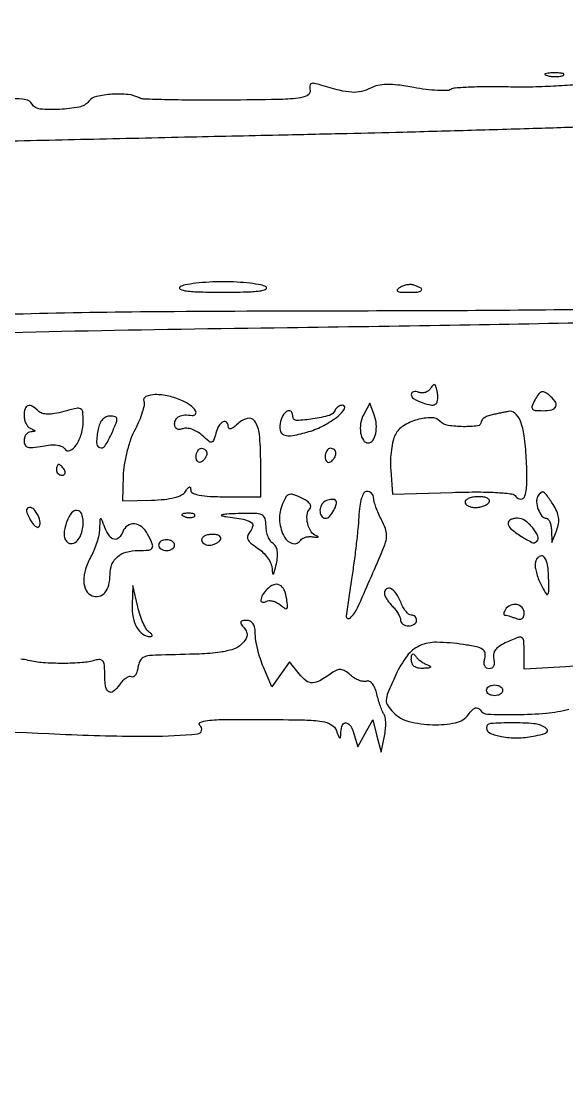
# Model space of a CAD drawing. Extents: x 0 to 2558, y 0 to 3412.
# Drawn here: x 1353.5 to 1454.9, y 725 to 922.4 of the extents above; entities that cross this region are included whole.
import ezdxf

# ---------------------------------------------------------------- set-up
doc = ezdxf.new("R2010")
doc.units = 0

msp = doc.modelspace()

# ---------------------------------------------------------------- linework, layer by layer
for points in [[(1286.775, 2242.902503, 0.000001), (1177.44536, 2242.627485, 0.134519)], [(1176.555032, 2242.380365, -0.000002), (1098.265318, 2241.934774, -0.000173)], [(1319.866449, 1231.417086, 0.007685), (1320.536456, 1213.5593, 0.010243), (1321.281431, 1203.421734, 0.386908), (1322.843325, 1201.999537, 0.183699), (1323.666424, 1202.31224, 0.136577), (1324.198222, 1203.136634, 0.058831), (1324.496883, 1204.742271, 0.010899), (1324.631041, 1207.749537, -0.000005), (1324.704195, 1210.958263, -0.000001), (1324.831971, 1216.559674, -0.000001), (1324.980176, 1223.055371, -0.000001), (1325.131041, 1229.666374, -0.003312)], [(1347, 900.068317, 0.000002), (1365.687198, 900.484728, 0.000002), (1385.0375, 900.916042, 0.000002), (1402.386564, 901.302857, 0.000005), (1414, 901.561942, 0.001032), (1424.413057, 901.815852, 0.000557), (1437.234375, 902.169265, 0.000555), (1450.292862, 902.558291, 0.000875), (1461.5, 902.924242, -0.002661), (1473.152273, 903.263051, -0.001389), (1487.675, 903.567596, -0.001381), (1502.577012, 903.797497, -0.002113), (1515.5, 903.906549, 0.001447), (1526.723417, 903.986321, 0.002235), (1536.421875, 904.126695, 0.000692), (1544.83021, 904.297643, 0.068409), (1546, 904.484404, -0.06638), (1547.916467, 904.798319, -0.000148), (1577.103158, 905.659473, -0.000974), (1610.438484, 906.568138, -0.000565)], [(1456.505418, 910.588749, -0.008356), (1452.454746, 910.31963, -0.008252), (1448.071092, 910.174362, -0.010295), (1443.997435, 910.190514, 0.007104), (1440.274779, 910.22903, 0.009984), (1436.953829, 910.149882, 0.006626), (1434.193571, 909.992244, 0.12141), (1433.363227, 909.724487, -0.136463), (1432.614972, 909.507438, -0.016108), (1430.866104, 909.544413, -0.018312), (1428.747715, 909.735526, -0.014052), (1426.451499, 910.093599, 0.013656), (1423.535016, 910.550764, 0.036502), (1421.435372, 910.666795, 0.050937), (1419.805631, 910.471023, 0.067617), (1418.407852, 909.950684, -0.069484), (1416.743571, 909.338167, -0.069945), (1414.978998, 909.206914, -0.04577), (1412.685878, 909.569671, -0.012689), (1409.174868, 910.555545, 0.023987), (1407.972442, 910.864058, 0.16741), (1407.379766, 910.787447, 0.269811), (1407.120129, 910.394106, 0.061175), (1407.174868, 909.563912, -0.33776), (1406.707091, 908.627826, -0.084346), (1404.958184, 908.110452, -0.02555), (1401.192697, 907.853092, -0.002426), (1391.958891, 907.739514, -0.003165), (1385.933464, 907.732773, -0.004818), (1380.701309, 907.810461, -0.001884), (1376.221742, 907.937055, -0.11671), (1375.458891, 908.143581, 0.100412), (1373.357219, 908.785902, 0.040576), (1370.345344, 908.832129, 0.039094), (1367.477111, 908.416491, 0.16549), (1366.01814, 907.521858, -0.172367), (1364.23757, 906.46252, -0.036451), (1360.59439, 906.014192, -0.034857), (1356.97757, 906.086943, -0.236102), (1355.5, 907, 0.212985), (1354.306219, 907.812377, 0.054097), (1351.911925, 907.979618, 0.057096)], [(1606, 872.516164, 0.000493), (1581.092805, 871.894657, 0.000749), (1559.443543, 871.300643, 0.000733), (1537.463806, 870.632372, 0.000447), (1511.5, 869.781655, -0.003644), (1493.715361, 869.312769, -0.001429), (1469.184375, 868.915057, -0.001415), (1442.651699, 868.635847, -0.001763), (1418, 868.533138, 0.001434), (1381.88613, 868.406462, 0.00413), (1356.841518, 868.039905, 0.004431), (1332.785854, 867.275735, 0.001871)], [(1324.66775, 863.925629, -0.001672), (1363.453453, 864.81645, -0.001578), (1403, 865.467609, 0.000816), (1433.200227, 865.918835, 0.000893), (1462.505551, 866.45686, 0.000825), (1487.568782, 867.003132, 0.004605), (1501, 867.441854, -0.005737), (1506.589275, 867.611764, -0.000418), (1521.984375, 867.890142, -0.000584), (1540.346624, 868.185347, -0.000442), (1560.5, 868.467963, 0.001868), (1580.725411, 868.809274, 0.002405), (1599.309375, 869.281788, 0.001835)], [(1327.5, 791.483952, 0.001798), (1360.689072, 789.848204, 0.011399), (1377.586585, 789.461996, 0.025343), (1386.266902, 789.901771, 0.687418), (1386.695469, 791.480728, -0.569712), (1386.748947, 792.034473, -0.086051), (1388.097681, 792.403592, -0.022027), (1391.473513, 792.577305, -0.00339), (1398.188959, 792.581231, -0.003153), (1406.145186, 792.481761, -0.032492), (1409.416455, 792.20709, -0.093957), (1411.125474, 791.610049, -0.170446), (1412.078998, 790.5, 0.005311), (1412.539546, 789.3558, 0.226689), (1412.729698, 789.185059, 0.475784), (1412.871396, 789.28249, 0.010032), (1412.929715, 790.25, -0.091585), (1413.2292, 791.571866, -0.355052), (1413.921267, 791.934806, -0.219806), (1414.755692, 791.323767, -0.057491), (1415.404699, 789.75), (1416.04266, 787.5), (1417.43978, 789.999011), (1418.836901, 792.498021), (1419.624661, 789.499011), (1420.412421, 786.5), (1421.024807, 789.5, 0.025831), (1421.209109, 790.721844, 0.028793), (1421.257346, 791.9125, 0.029906), (1421.179791, 792.919382, 0.115762), (1420.956483, 793.5, -0.051012), (1420.650268, 794.066265, -0.013225), (1420.27752, 795.03493, -0.013311), (1419.909326, 796.16768, -0.013218), (1419.601006, 797.321039, 0.0403), (1419.250635, 798.395062, 0.068759), (1418.77179, 799.206362, 0.098834), (1418.236639, 799.660111, 0.216958), (1417.713118, 799.701527, -0.126766), (1417.11927, 799.644246, -0.051006), (1416.325096, 799.853771, -0.046155), (1415.473154, 800.267533, -0.043252), (1414.691464, 800.83845, 0.037163), (1413.692151, 801.587108, 0.116851), (1412.906172, 801.861634, 0.130577), (1412.132918, 801.739782, 0.051712), (1411.191464, 801.201597, -0.024558), (1409.002549, 799.787608, -0.125355), (1407.619545, 799.397354, -0.172986), (1406.459134, 799.777995, -0.057712), (1405.16293, 801.047118), (1403.330549, 803.310012), (1401.691545, 800.970007), (1400.052542, 798.630002), (1398.526271, 802.282882, -0.021196), (1397.941904, 803.867047, -0.01727), (1397.448342, 805.606539, -0.01761), (1397.105397, 807.241819, -0.042903), (1397, 808.467881, 0.045084), (1396.900327, 809.571042, 0.097716), (1396.589814, 810.35983, 0.131226), (1396.075318, 810.829604, 0.120334), (1395.377555, 811, 0.037448), (1394.597602, 810.941502, 0.281827), (1394.326388, 810.713467, 0.230672), (1394.377501, 810.325972, 0.027048), (1394.912073, 809.605946, -0.06587), (1395.392025, 808.842405, -0.145561), (1395.48753, 808.167295, -0.121064), (1395.200037, 807.466925, -0.038752), (1394.463089, 806.605946, -0.116291), (1392.9236, 805.653888, -0.04675), (1390.498798, 805.088991, -0.024884), (1386.590319, 804.753235, -0.004817), (1379.5, 804.56669, 0.01962), (1377.327848, 804.445127, 0.100238), (1376.17696, 804.095473, 0.160247), (1375.53108, 803.413528, 0.075001), (1375.178506, 802.235169, -0.039172), (1374.993438, 801.404887, -0.075324), (1374.698801, 800.791778, -0.127557), (1374.349561, 800.486266, -0.260286), (1373.996928, 800.501899, 0.213803), (1373.565044, 800.559378, 0.072328), (1372.975859, 800.286768, 0.05646), (1372.330892, 799.753845, 0.039126), (1371.728727, 799.023091, -0.065892), (1370.575798, 797.767016, -0.358683), (1369.718296, 797.760314, -0.19544), (1369.143348, 798.803261, -0.02946), (1369, 801.234054, 0.024603), (1368.927602, 802.704467, 0.135331), (1368.645093, 803.438448, 0.229207), (1368.116171, 803.716315, 0.082339), (1367.25, 803.601998, -0.054977), (1364.83501, 803.148342, -0.018264), (1361.230976, 803.006555, -0.018682), (1357.542988, 803.134071, -0.041302), (1354.762438, 803.567061, 0.032578), (1353.423829, 803.799467, 0.096129)], [(1460.921712, 802.486589, 0.023748), (1454.75, 802.396327), (1447, 801.914342), (1447, 804.957171, 0.014321), (1446.935584, 807.205671, 0.263121), (1446.562995, 807.784591, 0.22116), (1445.827717, 807.820683, 0.010315), (1443.480345, 806.809091, 0.041375), (1442.335743, 806.168504, 0.089764), (1441.616239, 805.468054, 0.116157), (1441.296393, 804.686591, 0.103616), (1441.339673, 803.809091, -0.060524), (1441.438244, 803.082704, -0.112604), (1441.314815, 802.504426, -0.148127), (1440.986702, 802.1368, -0.137867), (1440.5, 802, -0.139695), (1440.00208, 802.141883, -0.155578), (1439.678565, 802.520616, -0.111382), (1439.569919, 803.130136, -0.05263), (1439.690431, 803.924209, 0.110233), (1439.727372, 804.944297, 0.205639), (1439.27616, 805.619646, 0.093279), (1438.140256, 806.086761, 0.013821), (1435.689043, 806.523922, 0.032947), (1430.722439, 806.936996, 0.110739), (1427.54667, 806.281754, 0.128431), (1425.221416, 804.403287, 0.051472), (1423.12705, 800.852971, 0.007311), (1421.668627, 797.547219, 0.08536), (1421.347385, 796.178718, 0.165849), (1421.630724, 795.148718, 0.047096), (1422.704604, 793.850951, 0.133783), (1425.570127, 792.212497, 0.057027), (1429.981055, 791.593166, 0.057557), (1434.259783, 791.976802, 0.185782), (1436.619295, 793.495129, -0.032265), (1437.311259, 794.323123, -0.108124), (1437.893618, 794.717054, -0.199063), (1438.380503, 794.710401, -0.151863), (1438.789485, 794.360237, 0.247343), (1440.151614, 793.572096, 0.012012), (1445.548877, 793.488063, 0.019951), (1451.10995, 793.757156, 0.043168), (1455.322935, 794.500009, -0.017106)]]:
    msp.add_lwpolyline(points, format="xyb")
for points in [[(1451.269032, 912.307009, 0.037336), (1452.036634, 912.167106, 0.029507), (1452.880008, 912.127736, 0.030339), (1453.671085, 912.185595, 0.06278), (1454.269032, 912.344063, 0.31318), (1454.386009, 912.52287, 0.333666), (1454.257153, 912.684921, 0.052471), (1453.580113, 912.787295, 0.014395), (1452.5, 912.805051, 0.012823), (1451.431793, 912.764444, 0.080377), (1450.900903, 912.643467, 0.597527), (1450.883358, 912.48334, 0.087174)], [(1383, 873, 0.597465), (1383.033697, 872.579922, 0.073397), (1384.178426, 872.266662, 0.024236), (1386.749591, 872.080905, 0.005914), (1391, 872.030626, 0.005914), (1395.250409, 872.080905, 0.024236), (1397.821574, 872.266662, 0.073397), (1398.966303, 872.579922, 0.597465), (1399, 873, 0.098373), (1398.047798, 873.377695, 0.015231), (1396.03125, 873.684621, 0.016481), (1393.598604, 873.898329, 0.013667), (1391, 873.969374, 0.013667), (1388.401396, 873.898329, 0.016481), (1385.96875, 873.684621, 0.015231), (1383.952202, 873.377695, 0.098373)], [(1423.909316, 872.922793, 0.066116), (1423.412012, 872.506965, 0.458049), (1423.444512, 872.229745, 0.134771), (1423.952663, 872.057329, 0.013404), (1425.25, 872.015313, 0.014704), (1427.18413, 872.061427, 0.173231), (1427.867481, 872.347369, 0.508946), (1427.82311, 872.748666, 0.038196), (1426.659316, 873.300491, 0.078095), (1426.042838, 873.432233, 0.047824), (1425.298472, 873.40176, 0.046657), (1424.547614, 873.226161, 0.06042)], [(1429.625388, 854.181826, -0.089277), (1429.203651, 853.718804, -0.079273), (1428.629921, 853.408548, -0.080365), (1427.995687, 853.295018, -0.096081), (1427.398849, 853.400442, 0.055794), (1426.863208, 853.540032, 0.099911), (1426.410912, 853.514813, 0.147086), (1426.114239, 853.334168, 0.185013), (1426, 853.036003, 0.266019), (1426.443659, 852.261127, 0.045082), (1428.045468, 851.50565, 0.045099), (1429.7691, 851.04627, 0.243584), (1430.663758, 851.330425, 0.143422), (1430.837895, 851.648803, 0.037797), (1430.919794, 852.229811, 0.035169), (1430.915689, 852.934203, 0.029824), (1430.814936, 853.671731, 0.022537), (1430.599247, 854.551342, 0.223663), (1430.353624, 854.82824, 0.325708), (1430.054471, 854.759882, 0.038949)], [(1376.277855, 851.75, -0.138192), (1376.32639, 851.026976, -0.024128), (1375.977211, 849.692188, -0.024588), (1375.398615, 848.123095, -0.019872), (1374.630164, 846.5, 0.036266), (1373.819322, 844.631446, 0.021622), (1373.117246, 842.309974, 0.021578), (1372.615342, 839.923539, 0.034605), (1372.418126, 837.852999), (1372.298302, 833.205998), (1377.685706, 833.352999, 0.01831), (1380.104866, 833.507781, 0.038475), (1381.95759, 833.839988, 0.051298), (1383.281245, 834.333445, 0.137805), (1384.021243, 835, -0.021093), (1384.450453, 835.619553, -0.168793), (1384.735145, 835.809478, -0.408414), (1384.919381, 835.703601, -0.065463), (1384.984687, 835.25, 0.290099), (1385.355482, 834.680259, 0.059972), (1386.549404, 834.298666, 0.036188), (1388.517685, 834.066907, 0.011216), (1391.5, 834), (1398, 834), (1398, 840.893011, 0.023964), (1397.773072, 845.625004, 0.127481), (1396.893761, 848.038136, 0.326188), (1395.458547, 848.54124, 0.12361), (1393.528939, 847.386082, -0.03337), (1392.940754, 846.871573, -0.09055), (1392.449126, 846.621001, -0.222687), (1392.140456, 846.666853, -0.251379), (1392, 846.928571, 0.169714), (1391.699958, 847.787071, 0.349669), (1391.04868, 847.936535, 0.150198), (1390.225379, 847.176685, 0.067982), (1389.659561, 845.806162, -0.018624), (1389.252609, 844.457331, -0.280731), (1388.891245, 844.157162, -0.212298), (1388.384607, 844.298798, -0.011145), (1387.080175, 845.427443, 0.049865), (1386.19894, 846.077984, 0.050874), (1385.212094, 846.536089, 0.055966), (1384.271413, 846.747563, 0.119495), (1383.537245, 846.652666, -0.070458), (1382.898545, 846.505997, -0.152243), (1382.411266, 846.613492, -0.170967), (1382.107173, 846.965251, -0.09382), (1382, 847.531385, -0.135498), (1382.23143, 848.369702, -0.14547), (1382.855784, 848.943436, -0.104525), (1383.878134, 849.200095, -0.048607), (1385.25, 849.118421, 0.271208), (1385.871639, 849.361733, 0.32356), (1385.897583, 849.976286, 0.090884), (1384.935279, 850.978795, 0.049305), (1383.452947, 851.839485, 0.049991), (1380.890288, 852.710469, 0.060122), (1378.361623, 852.98368, 0.097306), (1376.664036, 852.62811, 0.397094)], [(1449.034555, 852.064567, 0.0263), (1448.478307, 850.879362, 0.253233), (1448.537266, 850.344633, 0.223931), (1449.029136, 850.060159, 0.020942), (1450.464816, 850, 0.053211), (1452.171918, 850.182191, 0.255048), (1452.887305, 850.799695, 0.260245), (1452.747676, 851.723938, 0.054789), (1451.569739, 852.942122, 0.059536), (1450.795375, 853.442618, 0.199615), (1450.204568, 853.478589, 0.154993), (1449.664048, 853.075492, 0.032782)], [(1354, 849.083333, 0.060204), (1354.09311, 848.312853, 0.059088), (1354.367188, 847.581524, 0.064373), (1354.771682, 846.996792, 0.113869), (1355.25, 846.662281, -0.009076), (1355.909806, 846.382013, -0.295955), (1356, 846.242982, -0.382689), (1355.903389, 846.135242, -0.011437), (1355.25, 846.078947, 0.124733), (1354.773049, 845.925505, 0.093919), (1354.367188, 845.549874, 0.084297), (1354.094063, 845.010291, 0.075236), (1354, 844.388709, 0.120395), (1354.185307, 843.630282, 0.206747), (1354.681338, 843.226053, 0.098182), (1355.638536, 843.149033, 0.017502), (1357.422019, 843.419393, -0.026945), (1358.928407, 843.618738, -0.051809), (1360.144604, 843.587311, -0.06992), (1361.041633, 843.340044, -0.153345), (1361.574663, 842.879193, 0.378017), (1362.533168, 842.588569, 0.141595), (1363.689008, 843.581548, 0.075623), (1364.665462, 845.717611, 0.069564), (1365, 848.110522, 0.027472), (1364.908607, 849.772662, 0.259445), (1364.509885, 850.334065, 0.169177), (1363.698077, 850.424025, 0.011147), (1361.380108, 849.839285, -0.021557), (1359.674496, 849.44659, -0.050126), (1358.368586, 849.337926, -0.070672), (1357.385387, 849.494838, -0.122109), (1356.680108, 849.919892, 0.05576), (1355.572706, 850.804456, 0.219722), (1354.728852, 850.914794, 0.252442), (1354.178083, 850.350977, 0.069899)], [(1411.833333, 850.083563, -0.24135), (1410.794964, 849.119508, -0.030833), (1407.723834, 848.455237, -0.031606), (1404.716988, 848.189415, -0.42155), (1404, 848.888709, 0.161649), (1403.710864, 849.759672, 0.336846), (1403.062044, 849.946193, 0.163402), (1402.256135, 849.275843, 0.074449), (1401.710511, 848.000996, 0.100025), (1401.617308, 846.349944, 0.277234), (1402.323319, 845.483777, 0.13614), (1403.953664, 845.360591, 0.023978), (1406.963324, 846.107158, 0.050219), (1409.73299, 847.25034, 0.042641), (1412.386077, 848.97733, 0.093184), (1413.603445, 850.357781, 0.581783), (1413.238321, 851, 0.078405), (1412.803737, 850.931431, 0.066345), (1412.383548, 850.730797, 0.068103), (1412.040883, 850.433894, 0.093264)], [(1417.152738, 849.285393, 0.083059), (1416.590753, 847.621151, 0.079887), (1416.589888, 845.841117, 0.102713), (1417.103695, 844.49107, 0.25599), (1418, 844, 0.251531), (1418.846056, 844.454365, 0.093756), (1419.38625, 845.738646, 0.072942), (1419.500333, 847.476247, 0.068669), (1419.11734, 849.211838), (1418.298304, 851.425903)], [(1367.767607, 846.564646, 0.036792), (1367.475439, 844.042614, 0.309926), (1368.051315, 843.122639, 0.362758), (1369.001431, 843.401583, 0.040943), (1370.17706, 845.516207, 0.007454), (1371.118048, 847.677375, 0.112486), (1371.257183, 848.479669, 0.324176), (1370.938415, 848.874436, 0.06623), (1369.994637, 849, 0.113071), (1369.242252, 848.827651, 0.095206), (1368.585274, 848.338287, 0.081355), (1368.079145, 847.563054, 0.05685)], [(1441.25, 849.294267, 0.037644), (1440.388683, 849.060029, 0.051079), (1439.660938, 848.714881, 0.061974), (1439.159044, 848.318305, 0.197067), (1439, 847.930449, -0.377006), (1438.341483, 847.181231, -0.03488), (1435.670269, 847.023573, -0.036742), (1432.861954, 847.260673, -0.158231), (1431.3875, 848.0125, 0.200506), (1429.726901, 848.694387, 0.069285), (1427.108558, 848.313438, 0.066738), (1424.552891, 847.184065, 0.133285), (1423.047493, 845.588742, 0.066147), (1422.614521, 844.435993, 0.024481), (1422.306379, 842.725551, 0.023754), (1422.148785, 840.803026, 0.026384), (1422.183175, 838.940878), (1422.5, 834.5), (1433.651815, 834.813375, -0.006805), (1438.514639, 834.883815, -0.016407), (1442.110637, 834.768937, -0.014653), (1444.730746, 834.521787, -0.227263), (1445.470913, 834.047063, 0.272123), (1446.399021, 833.556966, 0.326393), (1447.150942, 834.160696, 0.064402), (1447.507628, 836.793279, 0.01561), (1447.396865, 841.192038, 0.019414), (1447.000051, 845.34695, 0.060048), (1446.292959, 848.070744, 0.116439), (1445.287372, 849.52253, 0.247466), (1444, 849.848505, -0.008597), (1443.689488, 849.77907, -0.000981), (1442.985937, 849.635839, -0.001185), (1442.148153, 849.469056, -0.000965)], [(1388, 842.059017, -0.089642), (1387.926698, 841.653442, -0.053229), (1387.70625, 841.2129, -0.051032), (1387.382515, 840.806203, -0.06081), (1387, 840.5, -0.139169), (1386.620352, 840.392057, -0.191142), (1386.29375, 840.521475, -0.138808), (1386.073267, 840.889346, -0.066118), (1386, 841.440983, -0.062283), (1386.074545, 842.037096, -0.080552), (1386.29375, 842.542039, -0.097988), (1386.618621, 842.879982, -0.153634), (1387, 843, -0.092995), (1387.381732, 842.928382, -0.096318), (1387.70625, 842.723586, -0.099231), (1387.923444, 842.418051, -0.105429)], [(1410, 841.440983, 0.066118), (1410.073267, 840.889346, 0.138808), (1410.29375, 840.521475, 0.191142), (1410.620352, 840.392057, 0.139169), (1411, 840.5, 0.06081), (1411.382515, 840.806203, 0.051032), (1411.70625, 841.2129, 0.053229), (1411.926698, 841.653442, 0.089642), (1412, 842.059017, 0.105429), (1411.923444, 842.418051, 0.099231), (1411.70625, 842.723586, 0.096318), (1411.381732, 842.928382, 0.092995), (1411, 843, 0.153634), (1410.618621, 842.879982, 0.097988), (1410.29375, 842.542039, 0.080552), (1410.074545, 842.037096, 0.062283)], [(1360, 839, 0.105053), (1360.081062, 838.618444, 0.099167), (1360.311086, 838.29375, 0.09642), (1360.654762, 838.076123, 0.093332), (1361.059017, 838, 0.108972), (1361.413961, 838.078288, 0.182303), (1361.6254, 838.29375, 0.161196), (1361.656512, 838.6179, 0.082592), (1361.5, 839, 0.029505), (1361.231006, 839.382774, 0.035638), (1360.933975, 839.70625, 0.038439), (1360.65171, 839.934461, 0.151918), (1360.440983, 840, 0.210953), (1360.272352, 839.92554, 0.081139), (1360.129539, 839.70625, 0.061769), (1360.032345, 839.382849, 0.042167)], [(1416.245052, 830.249196, -0.010963), (1416.071087, 827.951099, -0.004712), (1415.742922, 824.893082, -0.004659), (1415.332217, 821.641546, -0.006136), (1414.893686, 818.684699, 0.008945), (1413.912205, 811.800725, 0.691904), (1414.614854, 811.431353, 0.107223), (1416.024378, 813.362088, 0.002517), (1420.544377, 823.706688, 0.025148), (1421.229494, 825.545667, 0.079881), (1421.421001, 826.839795, 0.085603), (1421.191331, 828.078721, 0.031684), (1420.469328, 829.706688, -0.016341), (1419.911157, 830.867808, -0.017055), (1419.438507, 832.046652, -0.016983), (1419.10062, 833.089786, -0.068698), (1419.006161, 833.75, 0.09893), (1418.908403, 834.226995, 0.097511), (1418.634622, 834.632576, 0.097511), (1418.227526, 834.904096, 0.098932), (1417.75, 834.999196, 0.25678), (1417.205256, 834.699233, 0.064572), (1416.762116, 833.747571, 0.043993), (1416.431164, 832.259882, 0.019336)], [(1401.916242, 832.2797, 0.114957), (1401.525725, 829.391855, 0.103059), (1402.419875, 826.500174, 0.206719), (1403.961832, 825.308831, 0.327882), (1405.441979, 825.90612, -0.126813), (1405.783719, 826.234157, -0.060288), (1406.351258, 826.468929, -0.054071), (1407.040447, 826.582815, -0.051233), (1407.750996, 826.549644, 0.009322), (1408.379294, 826.467256, 0.088246), (1408.649189, 826.484633, 0.685736), (1408.658945, 826.560266, 0.038439), (1408.352625, 826.697084, -0.169623), (1407.375548, 827.486032, -0.080208), (1406.743532, 829.000254, -0.0807), (1406.622524, 830.626346, -0.176455), (1407.142798, 831.742798, 0.220178), (1407.310306, 832.198914, 0.148145), (1407.103401, 832.72358, 0.083316), (1406.484856, 833.282461, 0.035263), (1405.499082, 833.818465, 0.027999), (1403.986741, 834.407731, 0.182285), (1403.185281, 834.3716, 0.176366), (1402.592344, 833.81388, 0.025889)], [(1410.25, 833.279762, 0.168946), (1409.402402, 832.597483, 0.123561), (1409.028139, 831.438817, 0.155887), (1409.280562, 830.419379, 0.26035), (1410.031385, 830, 0.213494), (1410.810921, 830.348749, 0.058487), (1411.603636, 831.47667, 0.060288), (1412.090821, 832.71313, 0.28685), (1411.873539, 833.406223, 0.158154), (1411.647332, 833.500424, 0.039676), (1411.242539, 833.501062, 0.036542), (1410.755938, 833.427128, 0.029805)], [(1436, 833, 0.186414), (1436.147465, 832.618213, 0.089706), (1436.570164, 832.29375, 0.069539), (1437.198222, 832.073784, 0.049547), (1437.940983, 832, 0.046881), (1438.729296, 832.074077, 0.046318), (1439.49335, 832.29375, 0.050262), (1440.123976, 832.616444, 0.111412), (1440.5, 833, 0.253782), (1440.521766, 833.384801, 0.1651), (1440.205217, 833.712684, 0.083483), (1439.520664, 833.931329, 0.035659), (1438.559017, 834, 0.037227), (1437.579009, 833.926934, 0.055981), (1436.751711, 833.70625, 0.073461), (1436.186221, 833.383082, 0.230178)], [(1449.555773, 834.090242, 0.16021), (1449.301207, 833.030995, 0.070271), (1449.622994, 831.606577, 0.073583), (1450.298041, 830.398027, 0.232695), (1451.106989, 830, -0.223679), (1451.453756, 829.836701, -0.072287), (1451.756298, 829.339062, -0.055769), (1451.973786, 828.611585, -0.037747), (1452.063386, 827.75), (1452.126773, 825.5), (1453.051109, 827.803921, 0.055016), (1453.388239, 829.014424, 0.076036), (1453.399407, 830.140247, 0.070149), (1453.068092, 831.284113, 0.039531), (1452.372713, 832.553921, 0.008347), (1451.172614, 834.320458, 0.115022), (1450.59896, 834.832111, 0.320933), (1450.120578, 834.773553, 0.068688)], [(1355.045837, 829.914354, 0.029601), (1355.512834, 829.153653, 0.05298), (1355.99352, 828.600731, 0.079772), (1356.413947, 828.319168, 0.313805), (1356.704559, 828.371226, 0.233009), (1356.99017, 829.211777, 0.077581), (1356.614093, 830.494711, 0.076154), (1355.855223, 831.623181, 0.209687), (1354.996201, 832, 0.182858), (1354.607864, 831.853066, 0.221298), (1354.453443, 831.499497, 0.094233), (1354.588123, 830.872865, 0.022949)], [(1361.960967, 829.397335, 0.028829), (1361.549134, 828.092293, 0.064962), (1361.42694, 827.064172, 0.088187), (1361.581435, 826.249266, 0.105923), (1362.00448, 825.59552, 0.247872), (1362.962479, 825.299755, 0.174796), (1363.952505, 825.883287, 0.103521), (1364.713539, 827.324634, 0.067712), (1364.984687, 829.190983, 0.087633), (1364.710146, 830.832, 0.298977), (1363.888483, 831.455564, 0.251102), (1362.847656, 830.98589, 0.073017)], [(1368.027951, 828, -0.041557), (1367.887781, 826.862175, -0.022738), (1367.538351, 825.5, -0.022517), (1367.054674, 824.139604, -0.033184), (1366.5, 823, 0.052261), (1365.425043, 820.55944, 0.083532), (1365.099403, 818.310288, 0.114689), (1365.543981, 816.578378, 0.183193), (1366.67005, 815.573119, 0.151489), (1367.958198, 815.488346, 0.161635), (1369.029559, 816.1533, 0.114658), (1369.739375, 817.56285, 0.057743), (1369.984687, 819.55, -0.092642), (1370.350157, 821.427765, -0.122464), (1371.359947, 822.840127, -0.1108), (1373.002443, 823.707127, -0.066343), (1375.2, 824, 0.021034), (1377.177103, 824.083211, 0.245868), (1377.80818, 824.484422, 0.23797), (1377.849933, 825.241726, 0.019809), (1376.964816, 827.065741, 0.100334), (1375.88033, 828.376004, 0.147389), (1374.504867, 828.936144, 0.176808), (1373.226617, 828.601656, 0.15074), (1372.361626, 827.5, -0.096421), (1371.648082, 826.35847, -0.266394), (1370.774852, 826.089116, -0.189148), (1369.855144, 826.7121, -0.054893), (1369.031162, 828.25, 0.002532), (1368.391463, 829.818488, 0.371475), (1368.228405, 829.900727, 0.330794), (1368.105232, 829.750769, 0.002302)], [(1383.8125, 830.316886, 0.051402), (1384.359369, 830.160852, 0.05415), (1384.916927, 830.123424, 0.060344), (1385.402231, 830.202593, 0.126455), (1385.729167, 830.395833, 0.296942), (1385.77538, 830.614691, 0.208169), (1385.592839, 830.799335, 0.077125), (1385.112848, 830.910055, 0.028489), (1384.416667, 830.921053, 0.018894), (1383.670344, 830.862007, 0.168741), (1383.37858, 830.720685, 0.470617), (1383.395823, 830.538436, 0.054073)], [(1391.5, 830.307173, -0.010696), (1394.800303, 829.802629, -0.093094), (1396.183664, 829.283903, -0.308693), (1396.511284, 828.564933, -0.13111), (1396.045703, 827.555068, 0.085722), (1395.589231, 826.760955, 0.195198), (1395.612926, 826.081849, 0.119024), (1396.153577, 825.381415, 0.024121), (1397.433079, 824.451892, -0.050095), (1398.423894, 823.650418, -0.044395), (1399.280722, 822.636888, -0.046922), (1399.887908, 821.574703, -0.092807), (1400.118315, 820.63499, 0.019905), (1400.204144, 819.735815, 0.635521), (1400.365107, 819.685394, 0.124885), (1400.571662, 820.069291, 0.005967), (1400.911492, 821.5, 0.031401), (1401.130013, 822.867214, 0.064344), (1401.094479, 823.950073, 0.087562), (1400.81252, 824.757434, 0.127253), (1400.293177, 825.29969, -0.109406), (1399.797273, 825.782267, -0.050637), (1399.379871, 826.58425, -0.046783), (1399.095819, 827.553079, -0.047962), (1399, 828.54969, 0.066784), (1398.813095, 829.942777, 0.226527), (1398.229641, 830.618468, 0.101738), (1396.98378, 830.884286, 0.008991), (1393.75, 830.850168, 0.005903), (1391.724287, 830.768412, 0.046198), (1390.791752, 830.632741, 0.750785), (1390.784464, 830.474367, 0.049657)], [(1444, 829.11501, 0.22191), (1444.472862, 828.102038, 0.030478), (1446.396426, 826.680671, 0.029155), (1448.44616, 825.514828, 0.321499), (1449.326526, 825.659859, 0.305093), (1449.522999, 826.664371, 0.072337), (1448.593755, 828.202293, 0.065687), (1447.146103, 829.555446, 0.156378), (1445.759453, 830, 0.048327), (1445.086107, 829.934766, 0.068326), (1444.516839, 829.740034, 0.088509), (1444.133344, 829.452954, 0.190154)], [(1379, 825, 0.148195), (1379.115568, 824.618646, 0.098894), (1379.440625, 824.29375, 0.082425), (1379.926543, 824.074694, 0.064853), (1380.5, 824, 0.064853), (1381.073457, 824.074694, 0.082425), (1381.559375, 824.29375, 0.098894), (1381.884432, 824.618646, 0.148195), (1382, 825, 0.148195), (1381.884432, 825.381354, 0.098894), (1381.559375, 825.70625, 0.082425), (1381.073457, 825.925306, 0.064853), (1380.5, 826, 0.064853), (1379.926543, 825.925306, 0.082425), (1379.440625, 825.70625, 0.098894), (1379.115568, 825.381354, 0.148195)], [(1387, 826, 0.142666), (1387.111069, 825.61866, 0.09965), (1387.423289, 825.29375, 0.08433), (1387.890182, 825.074854, 0.067639), (1388.440983, 825, 0.061875), (1389.038022, 825.074167, 0.051278), (1389.640225, 825.29375, 0.053305), (1390.157656, 825.617164, 0.08825), (1390.5, 826, 0.202618), (1390.558599, 826.378123, 0.181468), (1390.33165, 826.70625, 0.104212), (1389.804599, 826.928459, 0.047867), (1389.059017, 827, 0.0466), (1388.270941, 826.926392, 0.066561), (1387.604836, 826.70625, 0.086673), (1387.155423, 826.381985, 0.195654)], [(1449.035435, 821.25, 0.050852), (1449.137253, 820.418619, 0.022179), (1449.43183, 819.345174, 0.021675), (1449.84848, 818.223039, 0.026997), (1450.335104, 817.222934, 0.013183), (1451.121532, 815.890494, 0.538044), (1451.403773, 815.883719, 0.152688), (1451.563652, 816.392395, 0.003459), (1451.549669, 818.969763, 0.023239), (1451.449811, 820.665693, 0.051771), (1451.182196, 821.929117, 0.079062), (1450.776701, 822.727437, 0.239553), (1450.25, 822.996829, 0.140031), (1449.776172, 822.862773, 0.102675), (1449.377597, 822.485006, 0.087382), (1449.115605, 821.9186, 0.069905)], [(1374.100451, 813.95, 0.051725), (1374.279776, 811.565719, 0.084048), (1374.967117, 809.659879, 0.111141), (1376.068004, 808.442537, 0.158508), (1377.45, 808.015313, 0.100825), (1377.757968, 808.082744, 0.356164), (1377.843255, 808.250658, 0.16439), (1377.693245, 808.500793, 0.034692), (1377.277597, 808.807274, -0.118514), (1376.746153, 809.356588, -0.026697), (1376.141926, 810.518456, -0.026234), (1375.572789, 811.969785, -0.022796), (1375.128048, 813.541961), (1374.200902, 817.5)], [(1399.2125, 816.8125, 0.053801), (1398.354127, 815.746453, 0.124822), (1398.031468, 814.77941, 0.390651), (1398.344141, 814.385688, 0.178967), (1399.043805, 814.527073, -0.133483), (1399.557446, 814.679331, -0.066505), (1400.236962, 814.604259, -0.058754), (1400.968606, 814.32868, -0.053834), (1401.639847, 813.883938, 0.021563), (1402.511707, 813.22169, 0.347926), (1402.856293, 813.243485, 0.237246), (1403.0067, 813.628865, 0.012745), (1402.846042, 814.96952, 0.065241), (1402.365541, 816.672186, 0.175789), (1401.51827, 817.575543, 0.217775), (1400.426524, 817.619834, 0.0996)], [(1421, 816.071429, 0.107367), (1421.099399, 815.613869, 0.031377), (1421.440625, 814.975, 0.029953), (1421.925916, 814.28534, 0.028089), (1422.5, 813.642857, -0.032161), (1423.074034, 812.989814, -0.032192), (1423.559375, 812.26875, -0.03396), (1423.89773, 811.586132, -0.098387), (1424, 811.071429, 0.138775), (1424.115627, 810.662852, 0.100075), (1424.440625, 810.314732, 0.085667), (1424.926711, 810.080326, 0.069717), (1425.5, 810, 0.064853), (1426.073457, 810.074694, 0.082425), (1426.559375, 810.29375, 0.098894), (1426.884432, 810.618646, 0.148195), (1427, 811, 0.101565), (1426.921677, 811.381602, 0.098504), (1426.698979, 811.70625, 0.09733), (1426.366371, 811.923749, 0.096568), (1425.975249, 812, -0.17856), (1425.516219, 812.169328, -0.048871), (1424.97231, 812.734375, -0.042913), (1424.439151, 813.543021, -0.033464), (1424, 814.5, 0.064066), (1423.196716, 816.001376, 0.117802), (1422.157653, 816.907272, 0.291741), (1421.380191, 816.840863, 0.233579)], [(1443.5, 813, 0.033138), (1443.296571, 812.61614, 0.070413), (1443.2037, 812.29375, 0.136025), (1443.231122, 812.084818, 0.30111), (1443.359196, 812, -0.061959), (1443.634378, 811.965769, -0.00979), (1444.160889, 811.821697, -0.010735), (1444.777619, 811.625403, -0.009199), (1445.418213, 811.393011, 0.067159), (1446.103551, 811.230887, 0.16701), (1446.59835, 811.348199, 0.176865), (1446.898658, 811.737605, 0.076855), (1447, 812.393011, 0.185627), (1446.609195, 813.4094, 0.16778), (1445.619284, 813.955576, 0.150036), (1444.414167, 813.802761, 0.149407)], [(1429, 802.728891, -0.039499), (1429.546389, 802.469868, -0.51614), (1429.564651, 802.280625, -0.158373), (1429.227414, 802.138078, -0.012676), (1428.25, 802.078947, -0.05361), (1427.258282, 802.150519, -0.116248), (1426.561933, 802.453688, -0.140422), (1426.154331, 802.990198, -0.095143), (1426.015313, 803.75, -0.029585), (1426.061652, 804.431383, -0.184474), (1426.223917, 804.734209, -0.365822), (1426.46018, 804.737197, -0.073435), (1426.765313, 804.399944, 0.055286), (1427.154583, 803.93712, 0.029751), (1427.724811, 803.455299, 0.02924), (1428.371863, 803.02802, 0.040378)], [(1443, 798, -0.148195), (1442.884432, 797.618646, -0.098894), (1442.559375, 797.29375, -0.082425), (1442.073457, 797.074694, -0.064853), (1441.5, 797, -0.064853), (1440.926543, 797.074694, -0.082425), (1440.440625, 797.29375, -0.098894), (1440.115568, 797.618646, -0.148195), (1440, 798, -0.148195), (1440.115568, 798.381354, -0.098894), (1440.440625, 798.70625, -0.082425), (1440.926543, 798.925306, -0.064853), (1441.5, 799, -0.064853), (1442.073457, 798.925306, -0.082425), (1442.559375, 798.70625, -0.098894), (1442.884432, 798.381354, -0.148195)], [(1440, 791.019052, 0.30021), (1440.64766, 790.037592, 0.056974), (1442.80577, 789.392708, 0.048483), (1445.679502, 789.16331, 0.042078), (1448.687387, 789.469176, 0.013439), (1450.437997, 789.846558, 0.094977), (1451.225897, 790.206558, 0.36107), (1451.332143, 790.606237, 0.144341), (1450.930814, 791.063921, 0.119096), (1448.79976, 791.787034, 0.023544), (1444.740786, 791.961577, 0.017649), (1440.727837, 791.803389, 0.392502)]]:
    msp.add_lwpolyline(points, format="xyb", close=True)

doc.saveas('drawing.dxf')
